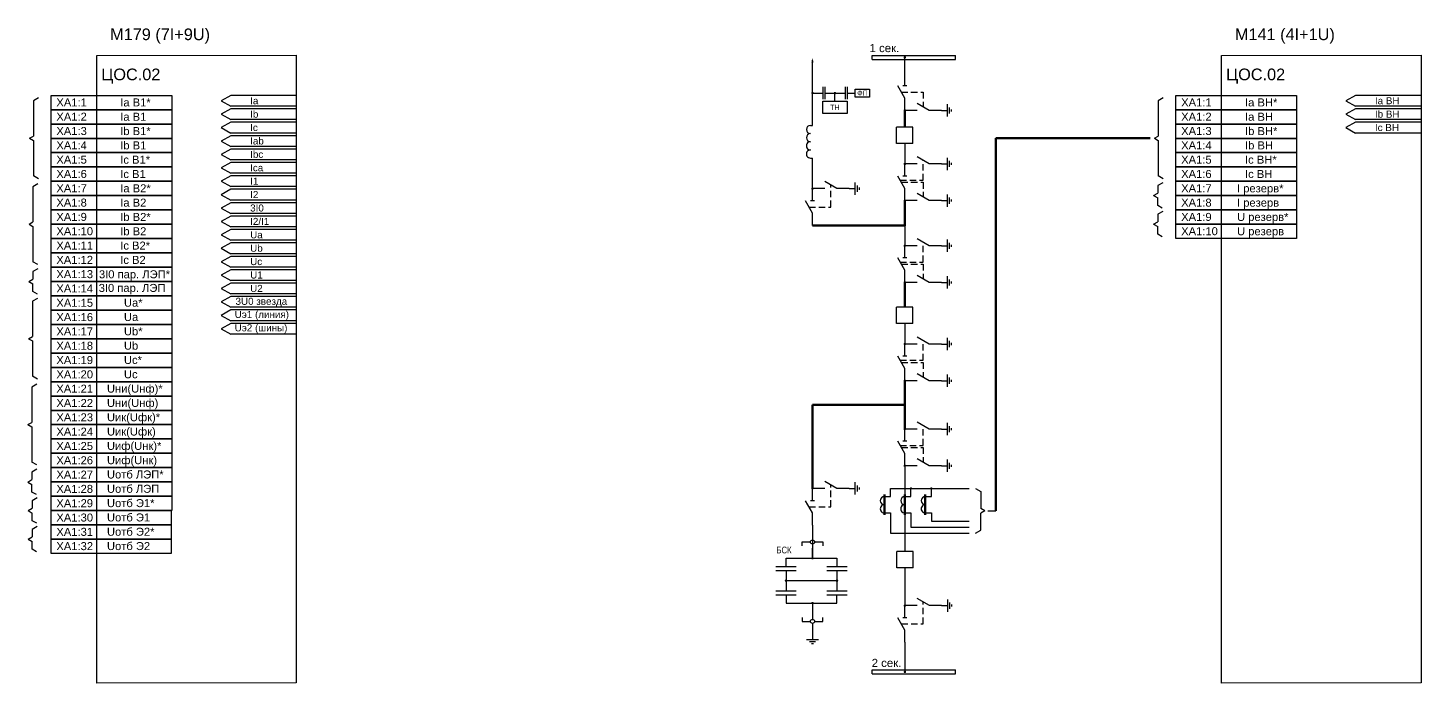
# Model space of a CAD drawing. Header units: millimetres. Extents: x 6 to 13069, y 2 to 2638.
# Drawn here: x 12386 to 13069, y 2233 to 2554 of the extents above; entities that cross this region are included whole.
import ezdxf
from ezdxf.enums import TextEntityAlignment as Align

# ---------------------------------------------------------------- set-up
doc = ezdxf.new("R2010")
doc.units = ezdxf.units.MM
doc.linetypes.add('штриховая2', pattern=[9.525, 6.35, -3.175])
doc.layers.add('Основная', color=7, linetype='Continuous')
doc.styles.add('Narrow', font='ARIALN.TTF')
doc.styles.get("Standard").update_dxf_attribs({"font": 'arial.ttf'})
doc.styles.add('Аннотативный', font='arial.ttf')
doc.styles.add('Вывод', font='tahoma.ttf', dxfattribs={"height": 2.5})
doc.styles.add('Компонент', font='ARIALN.TTF', dxfattribs={"height": 3.5})

# ---------------------------------------------------------------- blocks, each defined once
blk = doc.blocks.new('*U171')
at = {"layer": 'Основная', "color": 0}
for p, q in [((0, 0), (40.84, 0)), ((0, -2), (0, 0)), ((40.84, -2), (40.84, 0)), ((0, -2), (40.84, -2))]:
    blk.add_line(p, q, dxfattribs=at)
at = {"layer": 'Основная', "style": 'Компонент'}
blk.add_attdef('ОШ', text='', height=3.5, dxfattribs=at).set_placement((6, 5.61), align=Align.MIDDLE_CENTER)
blk = doc.blocks.new('*U19')
at = {"layer": 'Основная'}
for p, q in [((0, 0), (-8, 0)), ((-8, -8), (-8, 0)), ((0, -8), (0, 0)), ((0, -8), (-8, -8))]:
    blk.add_line(p, q, dxfattribs=at)
at = {"layer": 'Основная', "style": 'Компонент'}
blk.add_attdef('ОУ', text='', height=3.5, dxfattribs=at).set_placement((-15, -3), align=Align.MIDDLE_CENTER)
blk = doc.blocks.new('*U108')
at = {"color": 0}
blk.add_line((0, 0), (6, 3.43), dxfattribs=at)
blk = doc.blocks.new('*U16')
at = {"layer": 'Основная', "color": 0}
for p, q in [((-3, 0), (-9, 0)), ((9, 0), (3, 0))]:
    blk.add_line(p, q, dxfattribs=at)
at = {"layer": 'Основная', "ltscale": 0.25, "xscale": -1}
blk.add_blockref('*U108', (3, 0), dxfattribs=at)
at = {"layer": 'Основная'}
for tag, height, style, p in [('ОУ', 3.5, 'Компонент', (-25, 0)), ('В1', 2.5, 'Вывод', (-7, -2)), ('В2', 2.5, 'Вывод', (7, -2))]:
    blk.add_attdef(tag, text='', height=height, dxfattribs=dict(at, style=style)).set_placement(p, align=Align.MIDDLE_CENTER)
blk = doc.blocks.new('*U17')
at = {"layer": 'Основная'}
for p, q in [((-3, 0), (0, 0)), ((0, -3), (0, 3)), ((1, -1.5), (1, 1.5)), ((2, -0.5), (2, 0.5))]:
    blk.add_line(p, q, dxfattribs=at)
blk = doc.blocks.new('*U6')
at = {"layer": 'Основная', "color": 0}
blk.add_line((0, -1), (0, 1), dxfattribs=at)
blk = doc.blocks.new('*U15')
at = {"layer": 'Основная', "color": 0}
for p, q in [((0, 3), (0, 9)), ((0, -9), (0, -3))]:
    blk.add_line(p, q, dxfattribs=at)
at = {"ltscale": 0.25, "rotation": 89.99999999999999}
blk.add_blockref('*U6', (0, 3), dxfattribs=at)
at = {"layer": 'Основная', "ltscale": 0.25, "rotation": 89.99999999999999}
blk.add_blockref('*U108', (0, -3), dxfattribs=at)
at = {"layer": 'Основная'}
for tag, height, style, p in [('В1', 2.5, 'Вывод', (2, 7)), ('ОУ', 3.5, 'Компонент', (-12, 0)), ('В2', 2.5, 'Вывод', (2, -7))]:
    blk.add_attdef(tag, text='', height=height, dxfattribs=dict(at, style=style)).set_placement(p, align=Align.MIDDLE_CENTER)
blk = doc.blocks.new('*U23')
at = {"ltscale": 0.25, "const_width": 0.6}
blk.add_lwpolyline([(0, -0.3, 1), (0, 0.3, 1)], format="xyb", close=True, dxfattribs=at)
at = {"layer": 'Основная', "color": 0}
for p, q in [((0, 7), (0, 9)), ((0, 2), (0, 7)), ((0, 0), (0, 2))]:
    blk.add_line(p, q, dxfattribs=at)
blk = doc.blocks.new('*U22')
at = {"ltscale": 0.25}
for p, q in [((0, 8), (1, 8)), ((0, -8), (1, -8))]:
    blk.add_line(p, q, dxfattribs=at)
for centre, major_axis, start_param, end_param in [((0, 6), (0, -2), 3.141593, 6.283185), ((0, -2), (-2, 0), 4.712389, 7.853982), ((0, 2), (0, -2), 3.141593, 6.283185), ((0, -6), (-2, 0), 4.712389, 7.853982)]:
    blk.add_ellipse(centre, major_axis=major_axis, ratio=1, start_param=start_param, end_param=end_param, dxfattribs=at)
at = {"layer": 'Основная'}
for tag, height, style, p in [('В1', 2.5, 'Вывод', (5, 6)), ('ОУ', 3.5, 'Компонент', (-6, 0)), ('В2', 2.5, 'Вывод', (5, -6))]:
    blk.add_attdef(tag, text='', height=height, dxfattribs=dict(at, style=style)).set_placement(p, align=Align.MIDDLE_CENTER)
blk = doc.blocks.new('*U170')
at = {"layer": 'Основная', "color": 0}
for p, q in [((0, 0), (40.81, 0)), ((0, -2), (0, 0)), ((40.81, -2), (40.81, 0)), ((0, -2), (40.81, -2))]:
    blk.add_line(p, q, dxfattribs=at)
at = {"layer": 'Основная', "style": 'Компонент'}
blk.add_attdef('ОШ', text='', height=3.5, dxfattribs=at).set_placement((6.98, 5.39), align=Align.MIDDLE_CENTER)
blk = doc.blocks.new('*U24')
at = {"ltscale": 0.25}
for p, q in [((0, 4), (3, 4)), ((0, -4), (3, -4))]:
    blk.add_line(p, q, dxfattribs=at)
for centre, major_axis, start_param, end_param in [((0, -2), (-2, 0), 4.712389, 7.853982), ((0, 2), (0, -2), 3.141593, 6.283185)]:
    blk.add_ellipse(centre, major_axis=major_axis, ratio=1, start_param=start_param, end_param=end_param, dxfattribs=at)
at = {"layer": 'Основная', "color": 0, "lineweight": 50}
blk.add_line((0, -5), (0, 5), dxfattribs=at)
at = {"layer": 'Основная'}
for tag, height, style, p in [('В1', 2.5, 'Вывод', (5, 6)), ('ОУ', 3.5, 'Компонент', (-6, 0)), ('В2', 2.5, 'Вывод', (5, -6))]:
    blk.add_attdef(tag, text='', height=height, dxfattribs=dict(at, style=style)).set_placement(p, align=Align.MIDDLE_CENTER)
blk = doc.blocks.new('*U36')
at = {"layer": 'Основная'}
for p, q in [((3, 0), (-3, 0)), ((0, 3), (0, 0)), ((1.5, -1), (-1.5, -1)), ((0.5, -2), (-0.5, -2))]:
    blk.add_line(p, q, dxfattribs=at)

msp = doc.modelspace()

# ---------------------------------------------------------------- hatches: boundary and pattern name
h = msp.add_hatch(color=256)
h.dxf.hatch_style = 1
h.paths.add_polyline_path([(12770.61, 2539.36), (12770.09, 2537.42), (12770.61, 2537.42)])
h.paths.add_polyline_path([(12770.61, 2539.36), (12770.61, 2537.42), (12771.12, 2537.43)])
h = msp.add_hatch(color=256)
h.dxf.hatch_style = 1
h.paths.add_polyline_path([(12819.52, 2328.32, 1), (12818.32, 2328.32, 1)])
h = msp.add_hatch(color=256)
h.dxf.hatch_style = 1
h.paths.add_polyline_path([(12829.53, 2328.32, 1), (12828.33, 2328.32, 1)])

# ---------------------------------------------------------------- linework, layer by layer
for p, q in [((12390.83, 2519.87), (12388.38, 2518.47)), ((12388.38, 2518.47), (12388.38, 2501.19)), ((12485.19, 2521.1), (12480.41, 2518.47)), ((12480.41, 2518.47), (12485.19, 2515.84)), ((12517.36, 2521.1), (12485.19, 2521.1)), ((12517.36, 2515.84), (12485.19, 2515.84)), ((12517.36, 2521.1), (12517.36, 2515.84)), ((12942.68, 2519.87), (12940.23, 2518.47)), ((12940.23, 2518.47), (12940.24, 2501.19)), ((13037.04, 2521.1), (13032.26, 2518.47)), ((13032.26, 2518.47), (13037.04, 2515.84)), ((13069.22, 2521.1), (13037.04, 2521.1)), ((13069.22, 2515.84), (13037.04, 2515.84)), ((13069.22, 2521.1), (13069.22, 2515.84)), ((12485.19, 2514.53), (12480.41, 2511.9)), ((12480.41, 2511.9), (12485.19, 2509.27)), ((12517.36, 2514.53), (12485.19, 2514.53)), ((12517.36, 2509.27), (12485.19, 2509.27)), ((12517.36, 2514.53), (12517.36, 2509.27)), ((13037.04, 2514.53), (13032.26, 2511.9)), ((13032.26, 2511.9), (13037.04, 2509.27)), ((13069.22, 2514.53), (13037.04, 2514.53)), ((13069.22, 2509.27), (13037.04, 2509.27)), ((13069.22, 2514.53), (13069.22, 2509.27)), ((12485.19, 2507.95), (12480.41, 2505.32)), ((12480.41, 2505.32), (12485.19, 2502.69)), ((12517.36, 2507.95), (12485.19, 2507.95)), ((12517.36, 2502.69), (12485.19, 2502.69)), ((12517.36, 2507.95), (12517.36, 2502.69)), ((13037.04, 2507.95), (13032.26, 2505.32)), ((13032.26, 2505.32), (13037.04, 2502.69)), ((13069.22, 2507.95), (13037.04, 2507.95)), ((13069.22, 2502.69), (13037.04, 2502.69)), ((13069.22, 2507.95), (13069.22, 2502.69)), ((12386.51, 2500.09), (12388.38, 2501.19)), ((12386.51, 2500.09), (12388.39, 2499.02)), ((12388.39, 2499.02), (12388.39, 2481.7)), ((12485.19, 2501.37), (12480.41, 2498.74)), ((12480.41, 2498.74), (12485.19, 2496.11)), ((12517.36, 2501.37), (12485.19, 2501.37)), ((12517.36, 2496.11), (12485.19, 2496.11)), ((12517.36, 2501.37), (12517.36, 2496.11)), ((12938.36, 2500.09), (12940.24, 2501.19)), ((12938.36, 2500.09), (12940.24, 2499.02)), ((12940.24, 2499.02), (12940.25, 2481.7)), ((12485.19, 2494.8), (12480.41, 2492.17)), ((12480.41, 2492.17), (12485.19, 2489.53)), ((12485.19, 2488.22), (12480.41, 2485.59)), ((12517.36, 2494.8), (12485.19, 2494.8)), ((12517.36, 2489.53), (12485.19, 2489.53)), ((12517.36, 2488.22), (12485.19, 2488.22)), ((12517.36, 2494.8), (12517.36, 2489.53)), ((12517.36, 2488.22), (12517.36, 2482.96)), ((12390.83, 2480.28), (12388.39, 2481.7)), ((12480.41, 2485.59), (12485.19, 2482.96)), ((12485.19, 2481.64), (12480.41, 2479.01)), ((12517.36, 2482.96), (12485.19, 2482.96)), ((12517.36, 2481.64), (12485.19, 2481.64)), ((12517.36, 2481.64), (12517.36, 2476.38)), ((12942.68, 2480.28), (12940.25, 2481.7)), ((12390.56, 2477.73), (12388.11, 2476.33)), ((12388.11, 2476.33), (12388.12, 2459.05)), ((12480.41, 2479.01), (12485.19, 2476.38)), ((12485.19, 2475.07), (12480.41, 2472.43)), ((12517.36, 2476.38), (12485.19, 2476.38)), ((12517.36, 2475.07), (12485.19, 2475.07)), ((12517.36, 2475.07), (12517.36, 2469.8)), ((12942.42, 2478.28), (12939.98, 2476.86)), ((12939.98, 2476.86), (12939.98, 2473.15)), ((12480.41, 2472.43), (12485.19, 2469.8)), ((12485.19, 2468.49), (12480.41, 2465.86)), ((12517.36, 2469.8), (12485.19, 2469.8)), ((12517.36, 2468.49), (12485.19, 2468.49)), ((12517.36, 2468.49), (12517.36, 2463.23)), ((12937.98, 2471.98), (12939.98, 2473.15)), ((12937.98, 2471.98), (12939.98, 2470.83)), ((12939.98, 2467.07), (12939.98, 2470.83)), ((12480.41, 2465.86), (12485.19, 2463.23)), ((12485.19, 2461.91), (12480.41, 2459.28)), ((12517.36, 2463.23), (12485.19, 2463.23)), ((12517.36, 2461.91), (12485.19, 2461.91)), ((12517.36, 2461.91), (12517.36, 2456.65)), ((12942.16, 2465.8), (12939.98, 2467.07)), ((12942.42, 2464.24), (12939.98, 2462.82)), ((12939.98, 2462.82), (12939.98, 2459.11)), ((12386.24, 2457.95), (12388.12, 2459.05)), ((12386.24, 2457.95), (12388.12, 2456.88)), ((12388.12, 2456.88), (12388.13, 2439.57)), ((12480.41, 2459.28), (12485.19, 2456.65)), ((12485.19, 2455.33), (12480.41, 2452.7)), ((12517.36, 2456.65), (12485.19, 2456.65)), ((12517.36, 2455.33), (12485.19, 2455.33)), ((12517.36, 2455.33), (12517.36, 2450.07)), ((12937.98, 2457.94), (12939.98, 2459.11)), ((12937.98, 2457.94), (12939.98, 2456.78)), ((12939.98, 2453.03), (12939.98, 2456.78)), ((12480.41, 2452.7), (12485.19, 2450.07)), ((12485.19, 2448.76), (12480.41, 2446.13)), ((12517.36, 2450.07), (12485.19, 2450.07)), ((12517.36, 2448.76), (12485.19, 2448.76)), ((12517.36, 2448.76), (12517.36, 2443.49)), ((12942.16, 2451.76), (12939.98, 2453.03)), ((12480.41, 2446.13), (12485.19, 2443.49)), ((12485.19, 2442.18), (12480.41, 2439.55)), ((12517.36, 2443.49), (12485.19, 2443.49)), ((12517.36, 2442.18), (12485.19, 2442.18)), ((12517.36, 2442.18), (12517.36, 2436.92)), ((12390.56, 2438.15), (12388.13, 2439.57)), ((12390.56, 2436.09), (12388.13, 2434.67)), ((12388.13, 2434.67), (12388.13, 2430.96)), ((12480.41, 2439.55), (12485.19, 2436.92)), ((12485.19, 2435.6), (12480.41, 2432.97)), ((12517.36, 2436.92), (12485.19, 2436.92)), ((12517.36, 2435.6), (12485.19, 2435.6)), ((12517.36, 2435.6), (12517.36, 2430.34)), ((12386.13, 2429.79), (12388.13, 2430.96)), ((12386.13, 2429.79), (12388.13, 2428.63)), ((12388.13, 2424.88), (12388.13, 2428.63)), ((12480.41, 2432.97), (12485.19, 2430.34)), ((12485.19, 2429.03), (12480.41, 2426.39)), ((12517.36, 2430.34), (12485.19, 2430.34)), ((12517.36, 2429.03), (12485.19, 2429.03)), ((12517.36, 2429.03), (12517.36, 2423.76)), ((12390.3, 2421.55), (12387.85, 2420.15)), ((12387.85, 2420.15), (12387.86, 2402.87)), ((12390.3, 2423.61), (12388.13, 2424.88)), ((12480.41, 2426.39), (12485.19, 2423.76)), ((12485.19, 2422.45), (12480.41, 2419.82)), ((12517.36, 2423.76), (12485.19, 2423.76)), ((12517.36, 2422.45), (12485.19, 2422.45)), ((12517.36, 2422.45), (12517.36, 2417.19)), ((12480.41, 2419.82), (12485.19, 2417.19)), ((12485.19, 2415.87), (12480.41, 2413.24)), ((12480.41, 2413.24), (12485.19, 2410.61)), ((12517.36, 2417.19), (12485.19, 2417.19)), ((12517.36, 2415.87), (12485.19, 2415.87)), ((12517.36, 2415.87), (12517.36, 2410.61)), ((12485.19, 2409.29), (12480.41, 2406.66)), ((12480.41, 2406.66), (12485.19, 2404.03)), ((12517.36, 2410.61), (12485.19, 2410.61)), ((12517.36, 2409.29), (12485.19, 2409.29)), ((12517.36, 2409.29), (12517.36, 2404.03)), ((12385.98, 2401.77), (12387.86, 2402.87)), ((12385.98, 2401.77), (12387.86, 2400.7)), ((12387.86, 2400.7), (12387.87, 2383.38)), ((12517.36, 2404.03), (12485.19, 2404.03)), ((12390.03, 2379.41), (12387.58, 2378.01)), ((12390.3, 2381.96), (12387.87, 2383.38)), ((12387.58, 2378.01), (12387.59, 2360.73)), ((12385.71, 2359.63), (12387.59, 2360.73)), ((12385.71, 2359.63), (12387.59, 2358.56)), ((12387.59, 2358.56), (12387.59, 2341.25)), ((12390.03, 2339.83), (12387.59, 2341.25)), ((12385.65, 2331.47), (12387.65, 2332.64)), ((12385.65, 2331.47), (12387.65, 2330.31)), ((12390.08, 2337.77), (12387.65, 2336.35)), ((12387.65, 2336.35), (12387.65, 2332.64)), ((12387.65, 2326.56), (12387.65, 2330.31)), ((12389.82, 2325.29), (12387.65, 2326.56)), ((12808.85, 2324.32), (12808.85, 2328.32)), ((12808.85, 2328.32), (12847.41, 2328.32)), ((12818.92, 2324.33), (12818.92, 2328.32)), ((12828.93, 2324.34), (12828.93, 2328.32)), ((12853.19, 2326.86), (12853.19, 2318.51)), ((12385.81, 2317.42), (12387.81, 2318.59)), ((12385.81, 2317.42), (12387.81, 2316.27)), ((12390.25, 2323.72), (12387.81, 2322.3)), ((12387.81, 2322.3), (12387.81, 2318.59)), ((12855.19, 2317.37), (12853.18, 2316.21)), ((12855.19, 2317.37), (12853.19, 2318.51)), ((12856.69, 2317.37), (12860.51, 2317.37)), ((12387.81, 2312.51), (12387.81, 2316.27)), ((12389.99, 2311.24), (12387.81, 2312.51)), ((12808.85, 2316.32), (12808.85, 2306.32)), ((12818.92, 2316.33), (12818.92, 2309.33)), ((12828.93, 2316.34), (12828.93, 2312.32)), ((12828.93, 2312.32), (12847.41, 2312.32)), ((12853.18, 2307.89), (12853.18, 2316.21)), ((12385.73, 2303.38), (12387.73, 2304.55)), ((12390.17, 2309.68), (12387.73, 2308.26)), ((12387.73, 2308.26), (12387.73, 2304.55)), ((12808.85, 2306.32), (12847.41, 2306.32)), ((12818.92, 2309.33), (12847.41, 2309.33)), ((12850.59, 2306.38), (12853.18, 2307.89)), ((12385.73, 2303.38), (12387.73, 2302.22)), ((12387.73, 2298.47), (12387.73, 2302.22)), ((12389.91, 2297.2), (12387.73, 2298.47))]:
    msp.add_line(p, q)
at = {"lineweight": 100}
for p, q in [((12815.88, 2505.52), (12815.88, 2513.76)), ((12860.51, 2317.37), (12860.51, 2500.09)), ((12860.51, 2500.09), (12936.34, 2500.09)), ((12815.88, 2469.52), (12815.88, 2457.39)), ((12770.61, 2457.39), (12815.88, 2457.39)), ((12815.88, 2417.18), (12815.88, 2429.39)), ((12815.88, 2357.45), (12815.88, 2381.18)), ((12815.88, 2369.38), (12770.61, 2369.38)), ((12770.61, 2369.38), (12770.61, 2328.32))]:
    msp.add_line(p, q, dxfattribs=at)
for points in [[(12419.46, 2540.77), (12517.36, 2540.85), (12517.36, 2232.9), (12419.46, 2232.81)], [(12971.31, 2540.77), (13069.22, 2540.85), (13069.22, 2232.9), (12971.31, 2232.81)], [(12397.07, 2521.14), (12456.2, 2521.14), (12456.2, 2514.12), (12397.07, 2514.12)], [(12948.92, 2521.14), (13008.06, 2521.14), (13008.06, 2514.12), (12948.92, 2514.12)], [(12397.07, 2514.12), (12456.2, 2514.12), (12456.2, 2507.1), (12397.07, 2507.1)], [(12948.92, 2514.12), (13008.06, 2514.12), (13008.06, 2507.1), (12948.92, 2507.1)], [(12397.07, 2507.1), (12456.2, 2507.1), (12456.2, 2500.07), (12397.07, 2500.07)], [(12948.92, 2507.1), (13008.06, 2507.1), (13008.06, 2500.07), (12948.92, 2500.07)], [(12397.07, 2500.07), (12456.2, 2500.07), (12456.2, 2493.05), (12397.07, 2493.05)], [(12948.92, 2500.07), (13008.06, 2500.07), (13008.06, 2493.05), (12948.92, 2493.05)], [(12397.07, 2493.05), (12456.2, 2493.05), (12456.2, 2486.03), (12397.07, 2486.03)], [(12948.92, 2493.05), (13008.06, 2493.05), (13008.06, 2486.03), (12948.92, 2486.03)], [(12397.07, 2486.03), (12456.2, 2486.03), (12456.2, 2479.01), (12397.07, 2479.01)], [(12948.92, 2486.03), (13008.06, 2486.03), (13008.06, 2479.01), (12948.92, 2479.01)], [(12397.07, 2479.01), (12456.2, 2479.01), (12456.2, 2471.98), (12397.07, 2471.98)], [(12948.92, 2479.01), (13008.06, 2479.01), (13008.06, 2471.98), (12948.92, 2471.98)], [(12397.07, 2471.98), (12456.2, 2471.98), (12456.2, 2464.96), (12397.07, 2464.96)], [(12948.92, 2471.98), (13008.06, 2471.98), (13008.06, 2464.96), (12948.92, 2464.96)], [(12397.07, 2464.96), (12456.2, 2464.96), (12456.2, 2457.94), (12397.07, 2457.94)], [(12948.92, 2464.96), (13008.06, 2464.96), (13008.06, 2457.94), (12948.92, 2457.94)], [(12397.07, 2457.94), (12456.2, 2457.94), (12456.2, 2450.91), (12397.07, 2450.91)], [(12948.92, 2457.94), (13008.06, 2457.94), (13008.06, 2450.91), (12948.92, 2450.91)], [(12397.07, 2450.91), (12456.2, 2450.91), (12456.2, 2443.89), (12397.07, 2443.89)], [(12397.07, 2443.89), (12456.2, 2443.89), (12456.2, 2436.87), (12397.07, 2436.87)], [(12397.07, 2436.87), (12456.2, 2436.87), (12456.2, 2429.85), (12397.07, 2429.85)], [(12397.07, 2429.85), (12456.2, 2429.85), (12456.2, 2422.82), (12397.07, 2422.82)], [(12397.07, 2422.82), (12456.2, 2422.82), (12456.2, 2415.8), (12397.07, 2415.8)], [(12397.07, 2415.8), (12456.2, 2415.8), (12456.2, 2408.78), (12397.07, 2408.78)], [(12397.07, 2408.78), (12456.2, 2408.78), (12456.2, 2401.76), (12397.07, 2401.76)], [(12397.07, 2401.76), (12456.2, 2401.76), (12456.2, 2394.73), (12397.07, 2394.73)], [(12397.07, 2394.73), (12456.2, 2394.73), (12456.2, 2387.71), (12397.07, 2387.71)], [(12397.07, 2387.71), (12456.2, 2387.71), (12456.2, 2380.69), (12397.07, 2380.69)], [(12397.07, 2380.69), (12456.2, 2380.69), (12456.2, 2373.66), (12397.07, 2373.66)], [(12397.07, 2373.66), (12456.2, 2373.66), (12456.2, 2366.64), (12397.07, 2366.64)], [(12397.07, 2366.64), (12456.2, 2366.64), (12456.2, 2359.62), (12397.07, 2359.62)], [(12397.07, 2359.62), (12456.2, 2359.62), (12456.2, 2352.6), (12397.07, 2352.6)], [(12397.07, 2352.6), (12456.2, 2352.6), (12456.2, 2345.57), (12397.07, 2345.57)], [(12397.07, 2345.57), (12456.2, 2345.57), (12456.2, 2338.55), (12397.07, 2338.55)], [(12397.07, 2338.55), (12456.2, 2338.55), (12456.2, 2331.53), (12397.07, 2331.53)], [(12397.07, 2331.53), (12456.2, 2331.53), (12456.2, 2324.5), (12397.07, 2324.5)], [(12397.07, 2324.5), (12456.2, 2324.5), (12456.2, 2317.48), (12397.07, 2317.48)], [(12397.07, 2317.48), (12455.93, 2317.48), (12455.93, 2310.46), (12397.07, 2310.46)], [(12397.07, 2310.46), (12455.93, 2310.46), (12455.93, 2303.44), (12397.07, 2303.44)], [(12397.07, 2303.44), (12455.93, 2303.44), (12455.93, 2296.41), (12397.07, 2296.41)]]:
    msp.add_lwpolyline(points, close=True)
at = {"ltscale": 0.25, "const_width": 0.6}
for points in [[(12815.58, 2539.76, 1), (12816.18, 2539.76, 1)], [(12770.32, 2522.27, 1), (12770.92, 2522.27, 1)], [(12781.32, 2522.27, 1), (12781.92, 2522.27, 1)], [(12815.58, 2513.76, 1), (12816.18, 2513.76, 1)], [(12815.58, 2487.52, 1), (12816.18, 2487.52, 1)], [(12815.58, 2469.52, 1), (12816.18, 2469.52, 1)], [(12815.58, 2457.39, 1), (12816.18, 2457.39, 1)], [(12815.58, 2447.39, 1), (12816.18, 2447.39, 1)], [(12815.58, 2429.39, 1), (12816.18, 2429.39, 1)], [(12815.58, 2399.18, 1), (12816.18, 2399.18, 1)], [(12815.58, 2381.18, 1), (12816.18, 2381.18, 1)], [(12815.58, 2369.38, 1), (12816.18, 2369.38, 1)], [(12815.58, 2357.45, 1), (12816.18, 2357.45, 1)], [(12815.58, 2339.45, 1), (12816.18, 2339.45, 1)], [(12770.31, 2328.32, 1), (12770.91, 2328.32, 1)], [(12815.65, 2270.83, 1), (12816.25, 2270.83, 1)], [(12815.65, 2238.33, 1), (12816.25, 2238.33, 1)]]:
    msp.add_lwpolyline(points, format="xyb", close=True, dxfattribs=at)
msp.add_lwpolyline([(12850.59, 2328.36), (12853.19, 2326.86)])
at = {"layer": 'Основная'}
for p, q in [((12770.61, 2310.32), (12770.61, 2297.65)), ((12770.61, 2304.09), (12770.61, 2303.09)), ((12770.61, 2301.09), (12770.61, 2294.09))]:
    msp.add_line(p, q, dxfattribs=at)
for points in [[(12770.61, 2506.39), (12770.61, 2538.39)], [(12815.88, 2531.76), (12815.88, 2539.76)], [(12775.62, 2525.27), (12775.62, 2519.27)], [(12776.62, 2525.27), (12776.62, 2519.27)], [(12786.62, 2525.27), (12786.62, 2519.27)], [(12787.62, 2525.27), (12787.62, 2519.27)], [(12770.32, 2522.27), (12775.62, 2522.27)], [(12776.62, 2522.27), (12786.62, 2522.27)], [(12781.62, 2518.27), (12781.62, 2522.27)], [(12787.62, 2522.27), (12791.62, 2522.27)], [(12815.88, 2497.52), (12815.88, 2487.52)], [(12770.61, 2484.39), (12770.61, 2490.39)], [(12815.88, 2457.39), (12815.88, 2447.39)], [(12815.88, 2409.18), (12815.88, 2399.18)], [(12815.88, 2339.45), (12815.95, 2297.4)], [(12765.61, 2300.09), (12765.61, 2302.09), (12769.61, 2302.09)], [(12770.61, 2294.09), (12770.61, 2299.09)], [(12770.61, 2299.09), (12770.61, 2294.09)], [(12771.61, 2302.09), (12775.61, 2302.09), (12775.61, 2300.09)], [(12752.61, 2290.09), (12762.61, 2290.09)], [(12757.61, 2290.09), (12757.61, 2294.09), (12782.61, 2294.09), (12782.61, 2290.09)], [(12777.61, 2290.09), (12787.61, 2290.09)], [(12752.61, 2288.09), (12762.61, 2288.09)], [(12757.61, 2288.09), (12757.61, 2278.09)], [(12777.61, 2288.09), (12787.61, 2288.09)], [(12782.61, 2288.09), (12782.61, 2278.09)], [(12815.95, 2289.4), (12815.95, 2270.83)], [(12752.61, 2278.09), (12762.61, 2278.09)], [(12757.61, 2283.09), (12782.61, 2283.09)], [(12777.61, 2278.09), (12787.61, 2278.09)], [(12752.61, 2276.09), (12762.61, 2276.09)], [(12757.61, 2276.09), (12757.61, 2272.09), (12782.61, 2272.09), (12782.61, 2276.09)], [(12770.61, 2272.09), (12770.61, 2264.09)], [(12777.61, 2276.09), (12787.61, 2276.09)], [(12765.61, 2265.09), (12765.61, 2263.09), (12769.61, 2263.09)], [(12771.61, 2263.09), (12775.61, 2263.09), (12775.61, 2265.09)], [(12770.61, 2262.09), (12770.61, 2254.09)], [(12815.95, 2252.83), (12815.95, 2238.33)]]:
    msp.add_lwpolyline(points, dxfattribs=at)
for points in [[(12791.62, 2524.27), (12798.62, 2524.27), (12798.62, 2520.27), (12791.62, 2520.27)], [(12775.62, 2518.27), (12787.62, 2518.27), (12787.62, 2512.27), (12775.62, 2512.27)]]:
    msp.add_lwpolyline(points, close=True, dxfattribs=at)
at = {"layer": 'Основная', "linetype": 'штриховая2', "ltscale": 0.5}
for points in [[(12814.17, 2522.76), (12824.88, 2522.76), (12824.88, 2515.47)], [(12813.59, 2479.52), (12824.88, 2479.52), (12824.88, 2489.23)], [(12768.89, 2466.39), (12779.61, 2466.39), (12779.61, 2477.11)], [(12814.17, 2478.52), (12824.88, 2478.52), (12824.88, 2471.23)], [(12813.59, 2439.39), (12824.88, 2439.39), (12824.88, 2449.11)], [(12814.17, 2438.39), (12824.88, 2438.39), (12824.88, 2431.11)], [(12813.59, 2391.18), (12824.88, 2391.18), (12824.88, 2400.89)], [(12814.17, 2390.18), (12824.88, 2390.18), (12824.88, 2382.89)], [(12813.59, 2349.45), (12824.88, 2349.45), (12824.88, 2359.16)], [(12814.17, 2348.45), (12824.88, 2348.45), (12824.88, 2341.16)], [(12768.89, 2319.32), (12779.61, 2319.32), (12779.61, 2330.03)], [(12814.23, 2261.83), (12824.95, 2261.83), (12824.95, 2272.54)]]:
    msp.add_lwpolyline(points, dxfattribs=at)
at = {"layer": 'Основная', "ltscale": 0.25, "const_width": 0.6}
for points in [[(12770.31, 2294.09, 1), (12770.91, 2294.09, 1)], [(12757.31, 2283.09, 1), (12757.91, 2283.09, 1)], [(12782.31, 2283.09, 1), (12782.91, 2283.09, 1)], [(12770.31, 2272.09, 1), (12770.91, 2272.09, 1)]]:
    msp.add_lwpolyline(points, format="xyb", close=True, dxfattribs=at)
at = {"layer": 'Основная'}
for centre in [(12770.61, 2302.09), (12770.61, 2263.09)]:
    msp.add_circle(centre, 1, dxfattribs=at)

# ---------------------------------------------------------------- block references
at = {"layer": 'Основная', "ltscale": 0.25}
ref = msp.add_blockref('*U171', (12799.88, 2540.77), dxfattribs=at)
ref.add_attrib('ОШ', '1 сек.', dxfattribs={"height": 4}).set_placement((12805.88, 2546.37), align=Align.TOP_CENTER)
for name, p in [('*U15', (12815.88, 2522.76)), ('*U16', (12824.88, 2513.76)), ('*U17', (12836.88, 2513.76)), ('*U19', (12819.88, 2505.52)), ('*U16', (12824.88, 2487.52)), ('*U17', (12836.88, 2487.52)), ('*U23', (12770.61, 2475.39)), ('*U15', (12815.88, 2478.52)), ('*U15', (12770.61, 2466.39)), ('*U16', (12779.61, 2475.39)), ('*U17', (12791.61, 2475.39)), ('*U16', (12824.88, 2469.52)), ('*U17', (12836.88, 2469.52)), ('*U15', (12815.88, 2438.39)), ('*U16', (12824.88, 2447.39)), ('*U17', (12836.88, 2447.39)), ('*U16', (12824.88, 2429.39)), ('*U17', (12836.88, 2429.39)), ('*U19', (12819.88, 2417.18)), ('*U16', (12824.88, 2399.18)), ('*U17', (12836.88, 2399.18)), ('*U15', (12815.88, 2390.18)), ('*U16', (12824.88, 2381.18)), ('*U17', (12836.88, 2381.18)), ('*U16', (12824.88, 2357.45)), ('*U17', (12836.88, 2357.45)), ('*U15', (12815.88, 2348.45)), ('*U16', (12824.88, 2339.45)), ('*U17', (12836.88, 2339.45)), ('*U16', (12779.61, 2328.32)), ('*U17', (12791.61, 2328.32)), ('*U15', (12770.61, 2319.32)), ('*U24', (12805.85, 2320.32)), ('*U24', (12815.92, 2320.33)), ('*U24', (12825.93, 2320.34)), ('*U19', (12819.95, 2297.4)), ('*U15', (12815.95, 2261.83)), ('*U16', (12824.95, 2270.83)), ('*U17', (12836.95, 2270.83)), ('*U36', (12770.61, 2254.09))]:
    msp.add_blockref(name, p, dxfattribs=at)
at = {"layer": 'Основная', "ltscale": 0.35}
msp.add_blockref('*U22', (12769.61, 2498.39), dxfattribs=at)
at = {"layer": 'Основная', "ltscale": 0.25}
ref = msp.add_blockref('*U170', (12799.95, 2239.33), dxfattribs=at)
ref.add_attrib('ОШ', '2 сек.', dxfattribs={"height": 4, "style": 'Аннотативный'}).set_placement((12806.92, 2244.72), align=Align.TOP_CENTER)

# ---------------------------------------------------------------- texts
for s, height, p in [('M179 (7I+9U)', 5.7136, (12426.01, 2548.25)), ('M141 (4I+1U)', 5.7136, (12977.86, 2548.25)), ('ЦОС.02', 5.714, (12421.68, 2528.58)), ('ЦОС.02', 5.714, (12973.54, 2528.58)), ('XA1:1', 3.926, (12399.63, 2515.75)), ('Ia В1*', 3.926, (12430.97, 2515.73)), ('Ia', 3.45, (12494.71, 2516.8)), ('XA1:1', 3.926, (12951.49, 2515.75)), ('Ia ВН*', 3.926, (12982.83, 2515.73)), ('Ia ВН', 3.45, (13046.56, 2516.8)), ('XA1:2', 3.926, (12399.63, 2508.73)), ('Ia В1', 3.926, (12430.97, 2508.71)), ('Ib', 3.45, (12494.71, 2510.22)), ('XA1:2', 3.926, (12951.49, 2508.73)), ('Ia ВН', 3.926, (12982.83, 2508.71)), ('Ib ВН', 3.45, (13046.56, 2510.22)), ('XA1:3', 3.926, (12399.63, 2501.71)), ('Ib В1*', 3.926, (12430.97, 2501.68)), ('Ic', 3.45, (12494.71, 2503.64)), ('XA1:3', 3.926, (12951.49, 2501.71)), ('Ib ВН*', 3.926, (12982.83, 2501.68)), ('Ic ВН', 3.45, (13046.56, 2503.64)), ('XA1:4', 3.926, (12399.63, 2494.68)), ('Ib В1', 3.926, (12430.97, 2494.66)), ('Iab', 3.45, (12494.71, 2497.07)), ('XA1:4', 3.926, (12951.49, 2494.68)), ('Ib ВН', 3.926, (12982.83, 2494.66)), ('XA1:5', 3.926, (12399.63, 2487.66)), ('Ic В1*', 3.926, (12430.97, 2487.64)), ('Ibc', 3.45, (12494.71, 2490.49)), ('XA1:5', 3.926, (12951.49, 2487.66)), ('Ic ВН*', 3.926, (12982.83, 2487.64)), ('XA1:6', 3.926, (12399.63, 2480.64)), ('Ic В1', 3.926, (12430.97, 2480.61)), ('Ica', 3.45, (12494.71, 2483.91)), ('XA1:6', 3.926, (12951.49, 2480.64)), ('Ic ВН', 3.926, (12982.83, 2480.61)), ('XA1:7', 3.926, (12399.63, 2473.61)), ('Ia В2*', 3.926, (12430.97, 2473.59)), ('I1', 3.45, (12494.71, 2477.34)), ('XA1:7', 3.926, (12951.49, 2473.61)), ('I резерв*', 3.926, (12978.88, 2473.59)), ('XA1:8', 3.926, (12399.63, 2466.59)), ('Ia В2', 3.926, (12430.97, 2466.57)), ('I2', 3.45, (12494.71, 2470.76)), ('XA1:8', 3.926, (12951.49, 2466.59)), ('I резерв', 3.926, (12978.88, 2466.57)), ('XA1:9', 3.926, (12399.63, 2459.57)), ('Ib В2*', 3.926, (12430.97, 2459.55)), ('3I0', 3.45, (12494.71, 2464.18)), ('I2/I1', 3.45, (12494.71, 2457.6)), ('XA1:9', 3.926, (12951.49, 2459.57)), ('U резерв*', 3.926, (12978.88, 2459.55)), ('XA1:10', 3.926, (12399.63, 2452.55)), ('Ib В2', 3.926, (12430.97, 2452.52)), ('Ua', 3.45, (12494.71, 2451.04)), ('XA1:10', 3.926, (12951.49, 2452.55)), ('U резерв', 3.926, (12978.88, 2452.52)), ('XA1:11', 3.926, (12399.63, 2445.52)), ('Ic В2*', 3.926, (12430.97, 2445.5)), ('Ub', 3.45, (12494.71, 2444.46)), ('XA1:12', 3.926, (12399.63, 2438.5)), ('Ic В2', 3.926, (12430.97, 2438.48)), ('Uc', 3.45, (12494.71, 2437.89)), ('XA1:13', 3.926, (12399.63, 2431.48)), ('3I0 пар. ЛЭП*', 3.9259, (12420.51, 2431.42)), ('U1', 3.45, (12494.71, 2431.31)), ('XA1:14', 3.926, (12399.63, 2424.46)), ('3I0 пар. ЛЭП', 3.9259, (12420.4, 2424.72)), ('U2', 3.45, (12494.71, 2424.73)), ('XA1:15', 3.926, (12399.63, 2417.43)), ('Ua*', 3.926, (12432.78, 2417.48)), ('3U0 звезда', 3.45, (12487.54, 2418.4)), ('XA1:16', 3.926, (12399.63, 2410.41)), ('Ua', 3.926, (12432.78, 2410.46)), ('Uэ1 (линия)', 3.4502, (12487.13, 2411.97)), ('XA1:17', 3.926, (12399.63, 2403.39)), ('Ub*', 3.926, (12432.78, 2403.44)), ('Uэ2 (шины)', 3.45, (12487.13, 2405.39)), ('XA1:18', 3.926, (12399.63, 2396.36)), ('Ub', 3.926, (12432.78, 2396.41)), ('XA1:19', 3.926, (12399.63, 2389.34)), ('Uc*', 3.926, (12432.78, 2389.39)), ('XA1:20', 3.926, (12399.63, 2382.32)), ('Uc', 3.926, (12432.78, 2382.37)), ('XA1:21', 3.926, (12399.63, 2375.3)), ('Uни(Uнф)*', 3.926, (12424.45, 2375.34)), ('XA1:22', 3.926, (12399.63, 2368.27)), ('Uни(Uнф)', 3.926, (12424.45, 2368.32)), ('XA1:23', 3.926, (12399.63, 2361.25)), ('Uик(Uфк)*', 3.926, (12424.45, 2361.3)), ('Uик(Uфк)', 3.926, (12424.45, 2354.28)), ('XA1:24', 3.926, (12399.63, 2354.23)), ('XA1:25', 3.926, (12399.63, 2347.2)), ('Uиф(Uнк)*', 3.926, (12424.45, 2347.25)), ('XA1:26', 3.926, (12399.63, 2340.18)), ('Uиф(Uнк)', 3.926, (12424.45, 2340.23)), ('XA1:27', 3.926, (12399.63, 2333.16)), ('Uотб ЛЭП*', 3.926, (12424.45, 2333.21)), ('XA1:28', 3.926, (12399.63, 2326.14)), ('Uотб ЛЭП', 3.926, (12424.45, 2326.19)), ('XA1:29', 3.926, (12399.63, 2319.11)), ('Uотб Э1*', 3.926, (12424.45, 2319.16)), ('XA1:30', 3.926, (12399.63, 2312.09)), ('Uотб Э1', 3.926, (12424.45, 2312.14)), ('XA1:31', 3.926, (12399.63, 2305.07)), ('Uотб Э2*', 3.926, (12424.45, 2305.12)), ('XA1:32', 3.926, (12399.63, 2298.05)), ('Uотб Э2', 3.926, (12424.45, 2298.09))]:
    msp.add_text(s, height=height).set_placement(p)
at = {"layer": 'Основная', "char_height": 2.5, "attachment_point": 5}
for s, insert, width in [('ФП', (12795.12, 2522.27), 7), ('ТН', (12781.62, 2515.27), 12)]:
    msp.add_mtext(s, dxfattribs=dict(at, insert=insert, width=width))
at = {"layer": 'Основная', "insert": (12756.61, 2298.09), "char_height": 3.3, "width": 10, "attachment_point": 5, "style": 'Narrow'}
msp.add_mtext('\\pxi-3,l3,t3;БСК', dxfattribs=at)

doc.saveas('drawing.dxf')
